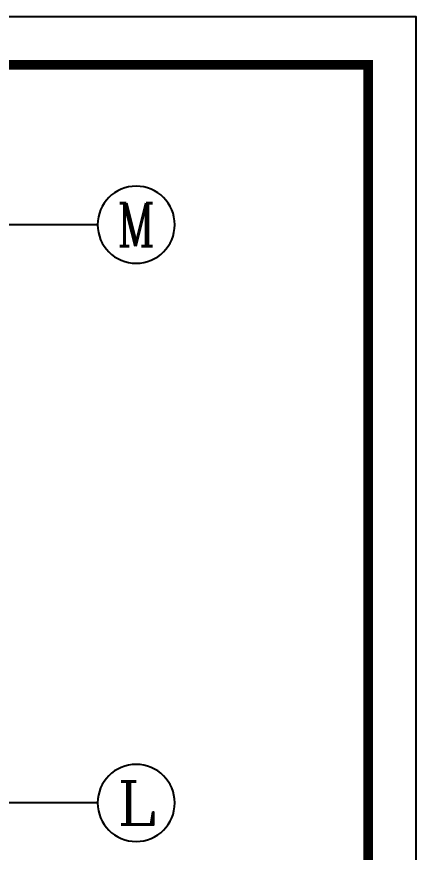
# Model space of a CAD drawing. Extents: x -1920 to 40080, y 2127 to 31827.
# Drawn here: x 35936 to 40080, y 23157 to 31827 of the extents above; entities that cross this region are included whole.
import ezdxf
from ezdxf.enums import TextEntityAlignment as Align

# ---------------------------------------------------------------- set-up
doc = ezdxf.new("R2010")
doc.units = 0
doc.header["$LTSCALE"] = 1000
for name, color, linetype in [('0辅助', 8, 'Continuous'), ('AXIS_TEXT', 7, 'Continuous'), ('建-图框', 4, 'Continuous')]:
    doc.layers.add(name, color=color, linetype=linetype)
doc.styles.add('COMPLEX', font='COMPLEX')

# ---------------------------------------------------------------- blocks, each defined once
blk = doc.blocks.new('_AXISO')
blk.add_circle((0, 0), 0.5)
at = {"layer": 'AXIS_TEXT', "style": 'COMPLEX', "width": 1.041667}
blk.add_attdef('A', text='', height=0.56, dxfattribs=at).set_placement((-0.25, -0.28), (0.25, -0.28), align=Align.FIT)

msp = doc.modelspace()

# ---------------------------------------------------------------- linework, layer by layer
at = {"layer": '0辅助'}
for p, q in [((36775.4, 29668.8, 0), (34775.4, 29668.8, 0)), ((36775.4, 23668.8, 0), (34775.4, 23668.8, 0))]:
    msp.add_line(p, q, dxfattribs=at)
at = {"layer": '建-图框'}
msp.add_lwpolyline([(-1919.5, 2127.2), (40080.5, 2127.2), (40080.5, 31827.2), (-1919.5, 31827.2)], close=True, dxfattribs=at)
at = {"layer": '建-图框', "const_width": 100}
msp.add_lwpolyline([(580.5, 2627.2), (39580.5, 2627.2), (39580.5, 31327.2), (580.5, 31327.2)], close=True, dxfattribs=at)

# ---------------------------------------------------------------- block references
at = {"layer": '0辅助'}
ref = msp.add_blockref('_AXISO', (37175.4, 29668.8, 0), dxfattribs=dict(at, xscale=-800, yscale=800, zscale=800))
ref.add_attrib('A', 'M', dxfattribs={"layer": 'AXIS_TEXT', "height": 448, "style": 'COMPLEX', "width": 0.892857}).set_placement((36975.4, 29444.8, 0), (37375.4, 29444.8, 0), align=Align.FIT)
ref = msp.add_blockref('_AXISO', (37175.4, 23668.8, 0), dxfattribs=dict(at, xscale=-800, yscale=800, zscale=800))
ref.add_attrib('A', 'L', dxfattribs={"layer": 'AXIS_TEXT', "height": 448, "style": 'COMPLEX', "width": 1.25}).set_placement((36975.4, 23444.8, 0), (37375.4, 23444.8, 0), align=Align.FIT)

doc.saveas('drawing.dxf')
